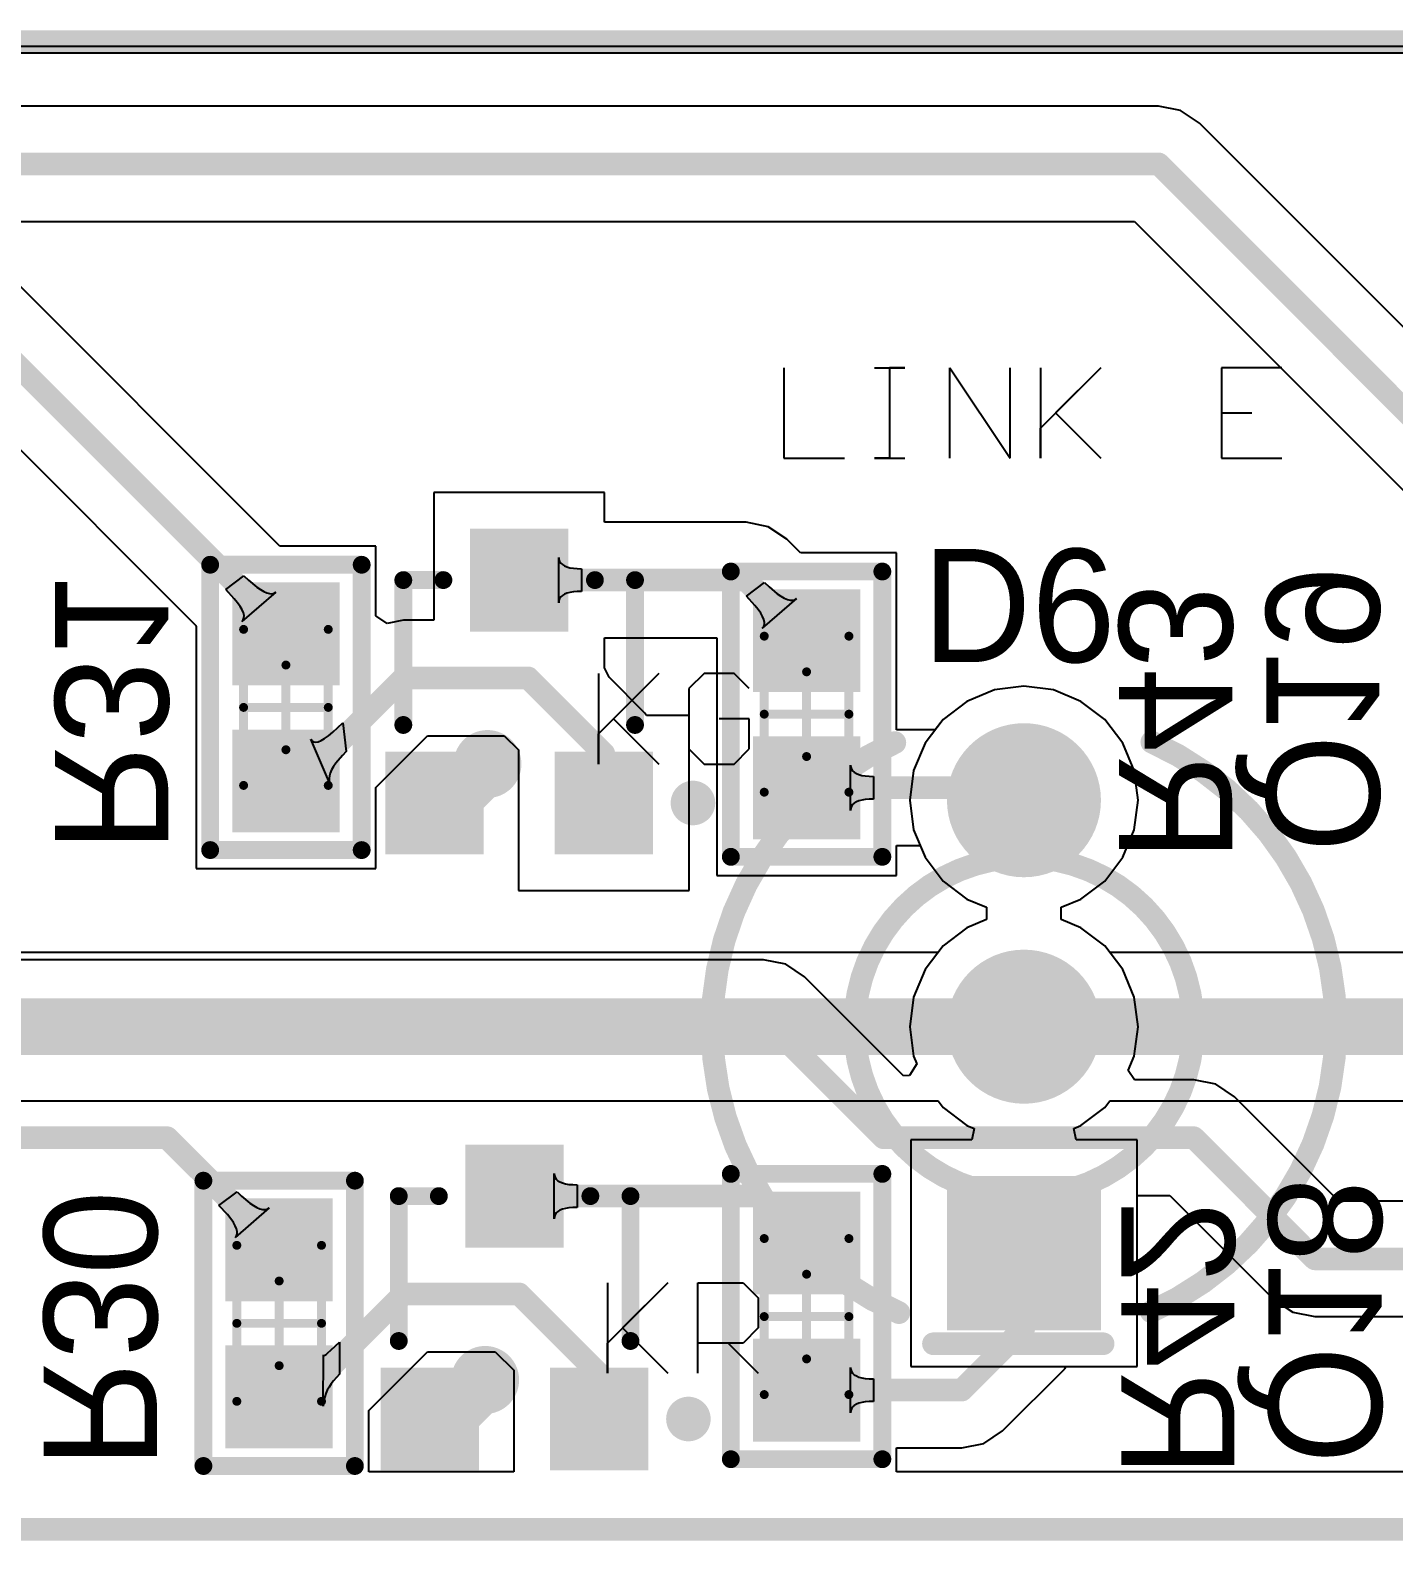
# Model space of a CAD drawing. Extents: x 8 to 204, y 9 to 177.
# Drawn here: x 109.68 to 124.98, y 40.97 to 57.91 of the extents above; entities that cross this region are included whole.
import ezdxf

# ---------------------------------------------------------------- set-up
doc = ezdxf.new("R2010")
doc.units = 0
doc.layers.get('0').update_dxf_attribs({"linetype": 'CONTINUOUS'})
for name, color, linetype in [('BOTTOMLAYER', 5, 'CONTINUOUS'), ('BOTTOMOVERLAY', 54, 'CONTINUOUS'), ('BOTTOMPASTE', 16, 'CONTINUOUS'), ('BOTTOMSOLDER', 6, 'CONTINUOUS'), ('MECHANICAL1', 6, 'CONTINUOUS'), ('MECHANICAL13', 56, 'CONTINUOUS'), ('MECHANICAL15', 56, 'CONTINUOUS'), ('MECHANICAL3', 76, 'CONTINUOUS'), ('MULTILAYER', 9, 'CONTINUOUS'), ('PADHOLELAYER', 156, 'CONTINUOUS'), ('TOPLAYER', 1, 'CONTINUOUS'), ('TOPOVERLAY', 2, 'CONTINUOUS'), ('TOPSOLDER', 216, 'CONTINUOUS'), ('VIAHOLELAYER', 16, 'CONTINUOUS')]:
    doc.layers.add(name, color=color, linetype=linetype)

# ---------------------------------------------------------------- blocks, each defined once
blk = doc.blocks.new('0603___MONTAGEM_M_QUINA_BA')
at = {"layer": 'BOTTOMLAYER'}
for points in [[(-1.3, 0.5), (-1.3, -0.5), (-0.35, 0.5), (-0.35, -0.5)], [(0.35, 0.5), (0.35, -0.5), (1.3, 0.5), (1.3, -0.5)]]:
    blk.add_solid(points, dxfattribs=at)
at = {"layer": 'BOTTOMOVERLAY', "const_width": 0.2}
for points in [[(-1.6, 0.85), (-1.6, -0.85)], [(-1.6, 0.85), (1.6, 0.85)], [(1.6, 0.85), (1.6, -0.85)], [(-1.6, -0.85), (1.6, -0.85)]]:
    blk.add_lwpolyline(points, dxfattribs=at)
at = {"layer": 'BOTTOMOVERLAY', "const_width": 0.1}
for points in [[(-1.65, 0.85, 1), (-1.55, 0.85, 1)], [(-1.65, 0.85, 1), (-1.55, 0.85, 1)], [(1.55, 0.85, 1), (1.65, 0.85, 1)], [(1.55, 0.85, 1), (1.65, 0.85, 1)], [(-1.65, -0.85, 1), (-1.55, -0.85, 1)], [(-1.65, -0.85, 1), (-1.55, -0.85, 1)], [(1.55, -0.85, 1), (1.65, -0.85, 1)], [(1.55, -0.85, 1), (1.65, -0.85, 1)]]:
    blk.add_lwpolyline(points, format="xyb", close=True, dxfattribs=at)
at = {"layer": 'BOTTOMPASTE'}
for points in [[(-1.3, 0.5), (-1.3, -0.5), (-0.35, 0.5), (-0.35, -0.5)], [(0.35, 0.5), (0.35, -0.5), (1.3, 0.5), (1.3, -0.5)]]:
    blk.add_solid(points, dxfattribs=at)
at = {"layer": 'BOTTOMSOLDER'}
for points in [[(-1.402, 0.602), (-1.402, -0.602), (-0.248, 0.602), (-0.248, -0.602)], [(0.248, 0.602), (0.248, -0.602), (1.402, 0.602), (1.402, -0.602)]]:
    blk.add_solid(points, dxfattribs=at)
at = {"layer": 'MECHANICAL13', "const_width": 0.1}
for points in [[(-0.875, 0.475), (-0.875, -0.475)], [(-0.875, 0.475), (0.875, 0.475)], [(0.875, 0.475), (0.875, -0.475)], [(-0.875, -0.475), (0.875, -0.475)]]:
    blk.add_lwpolyline(points, dxfattribs=at)
at = {"layer": 'MECHANICAL13', "const_width": 0.05}
for points in [[(-0.9, 0.475, 1), (-0.85, 0.475, 1)], [(-0.9, 0.475, 1), (-0.85, 0.475, 1)], [(0.85, 0.475, 1), (0.9, 0.475, 1)], [(0.85, 0.475, 1), (0.9, 0.475, 1)], [(-0.9, -0.475, 1), (-0.85, -0.475, 1)], [(-0.9, -0.475, 1), (-0.85, -0.475, 1)], [(0.85, -0.475, 1), (0.9, -0.475, 1)], [(0.85, -0.475, 1), (0.9, -0.475, 1)]]:
    blk.add_lwpolyline(points, format="xyb", close=True, dxfattribs=at)
at = {"layer": 'MECHANICAL15', "const_width": 0.1}
for points in [[(-1.575, 0.85), (-1.575, -0.85)], [(-1.575, 0.85), (1.575, 0.85)], [(1.575, 0.85), (1.575, -0.85)], [(0, 0.475), (0, -0.475)], [(-0.475, 0), (0.475, 0)], [(-1.575, -0.85), (1.575, -0.85)]]:
    blk.add_lwpolyline(points, dxfattribs=at)
at = {"layer": 'MECHANICAL15', "const_width": 0.05}
for points in [[(-1.6, 0.85, 1), (-1.55, 0.85, 1)], [(-1.6, 0.85, 1), (-1.55, 0.85, 1)], [(1.55, 0.85, 1), (1.6, 0.85, 1)], [(1.55, 0.85, 1), (1.6, 0.85, 1)], [(-0.025, 0.475, 1), (0.025, 0.475, 1)], [(-0.5, 0, 1), (-0.45, 0, 1)], [(0.45, 0, 1), (0.5, 0, 1)], [(-0.025, -0.475, 1), (0.025, -0.475, 1)], [(-1.6, -0.85, 1), (-1.55, -0.85, 1)], [(-1.6, -0.85, 1), (-1.55, -0.85, 1)], [(1.55, -0.85, 1), (1.6, -0.85, 1)], [(1.55, -0.85, 1), (1.6, -0.85, 1)]]:
    blk.add_lwpolyline(points, format="xyb", close=True, dxfattribs=at)
blk = doc.blocks.new('0603___MONTAGEM_M_QUINA_BB')
at = {"layer": 'BOTTOMLAYER'}
for points in [[(-1.3, 0.5), (-1.3, -0.5), (-0.35, 0.5), (-0.35, -0.5)], [(0.35, 0.5), (0.35, -0.5), (1.3, 0.5), (1.3, -0.5)]]:
    blk.add_solid(points, dxfattribs=at)
at = {"layer": 'BOTTOMOVERLAY', "const_width": 0.2}
for points in [[(-1.6, 0.85), (-1.6, -0.85)], [(-1.6, 0.85), (1.6, 0.85)], [(1.6, 0.85), (1.6, -0.85)], [(-1.6, -0.85), (1.6, -0.85)]]:
    blk.add_lwpolyline(points, dxfattribs=at)
at = {"layer": 'BOTTOMOVERLAY', "const_width": 0.1}
for points in [[(-1.65, 0.85, 1), (-1.55, 0.85, 1)], [(-1.65, 0.85, 1), (-1.55, 0.85, 1)], [(1.55, 0.85, 1), (1.65, 0.85, 1)], [(1.55, 0.85, 1), (1.65, 0.85, 1)], [(-1.65, -0.85, 1), (-1.55, -0.85, 1)], [(-1.65, -0.85, 1), (-1.55, -0.85, 1)], [(1.55, -0.85, 1), (1.65, -0.85, 1)], [(1.55, -0.85, 1), (1.65, -0.85, 1)]]:
    blk.add_lwpolyline(points, format="xyb", close=True, dxfattribs=at)
at = {"layer": 'BOTTOMPASTE'}
for points in [[(-1.3, 0.5), (-1.3, -0.5), (-0.35, 0.5), (-0.35, -0.5)], [(0.35, 0.5), (0.35, -0.5), (1.3, 0.5), (1.3, -0.5)]]:
    blk.add_solid(points, dxfattribs=at)
at = {"layer": 'BOTTOMSOLDER'}
for points in [[(-1.402, 0.602), (-1.402, -0.602), (-0.248, 0.602), (-0.248, -0.602)], [(0.248, 0.602), (0.248, -0.602), (1.402, 0.602), (1.402, -0.602)]]:
    blk.add_solid(points, dxfattribs=at)
at = {"layer": 'MECHANICAL13', "const_width": 0.1}
for points in [[(-0.875, 0.475), (-0.875, -0.475)], [(-0.875, 0.475), (0.875, 0.475)], [(0.875, 0.475), (0.875, -0.475)], [(-0.875, -0.475), (0.875, -0.475)]]:
    blk.add_lwpolyline(points, dxfattribs=at)
at = {"layer": 'MECHANICAL13', "const_width": 0.05}
for points in [[(-0.9, 0.475, 1), (-0.85, 0.475, 1)], [(-0.9, 0.475, 1), (-0.85, 0.475, 1)], [(0.85, 0.475, 1), (0.9, 0.475, 1)], [(0.85, 0.475, 1), (0.9, 0.475, 1)], [(-0.9, -0.475, 1), (-0.85, -0.475, 1)], [(-0.9, -0.475, 1), (-0.85, -0.475, 1)], [(0.85, -0.475, 1), (0.9, -0.475, 1)], [(0.85, -0.475, 1), (0.9, -0.475, 1)]]:
    blk.add_lwpolyline(points, format="xyb", close=True, dxfattribs=at)
at = {"layer": 'MECHANICAL15', "const_width": 0.1}
for points in [[(-1.575, 0.85), (-1.575, -0.85)], [(-1.575, 0.85), (1.575, 0.85)], [(1.575, 0.85), (1.575, -0.85)], [(0, 0.475), (0, -0.475)], [(-0.475, 0), (0.475, 0)], [(-1.575, -0.85), (1.575, -0.85)]]:
    blk.add_lwpolyline(points, dxfattribs=at)
at = {"layer": 'MECHANICAL15', "const_width": 0.05}
for points in [[(-1.6, 0.85, 1), (-1.55, 0.85, 1)], [(-1.6, 0.85, 1), (-1.55, 0.85, 1)], [(1.55, 0.85, 1), (1.6, 0.85, 1)], [(1.55, 0.85, 1), (1.6, 0.85, 1)], [(-0.025, 0.475, 1), (0.025, 0.475, 1)], [(-0.5, 0, 1), (-0.45, 0, 1)], [(0.45, 0, 1), (0.5, 0, 1)], [(-0.025, -0.475, 1), (0.025, -0.475, 1)], [(-1.6, -0.85, 1), (-1.55, -0.85, 1)], [(-1.6, -0.85, 1), (-1.55, -0.85, 1)], [(1.55, -0.85, 1), (1.6, -0.85, 1)], [(1.55, -0.85, 1), (1.6, -0.85, 1)]]:
    blk.add_lwpolyline(points, format="xyb", close=True, dxfattribs=at)
blk = doc.blocks.new('0603___MONTAGEM_M_QUINA_BI')
at = {"layer": 'BOTTOMLAYER'}
for points in [[(-1.3, 0.5), (-1.3, -0.5), (-0.35, 0.5), (-0.35, -0.5)], [(0.35, 0.5), (0.35, -0.5), (1.3, 0.5), (1.3, -0.5)]]:
    blk.add_solid(points, dxfattribs=at)
at = {"layer": 'BOTTOMOVERLAY', "const_width": 0.2}
for points in [[(-1.6, -0.85), (-1.6, 0.85)], [(1.6, 0.85), (-1.6, 0.85)], [(1.6, -0.85), (1.6, 0.85)], [(1.6, -0.85), (-1.6, -0.85)]]:
    blk.add_lwpolyline(points, dxfattribs=at)
at = {"layer": 'BOTTOMOVERLAY', "const_width": 0.1}
for points in [[(-1.65, 0.85, 1), (-1.55, 0.85, 1)], [(-1.65, 0.85, 1), (-1.55, 0.85, 1)], [(1.55, 0.85, 1), (1.65, 0.85, 1)], [(1.55, 0.85, 1), (1.65, 0.85, 1)], [(-1.65, -0.85, 1), (-1.55, -0.85, 1)], [(-1.65, -0.85, 1), (-1.55, -0.85, 1)], [(1.55, -0.85, 1), (1.65, -0.85, 1)], [(1.55, -0.85, 1), (1.65, -0.85, 1)]]:
    blk.add_lwpolyline(points, format="xyb", close=True, dxfattribs=at)
at = {"layer": 'BOTTOMPASTE'}
for points in [[(-1.3, 0.5), (-1.3, -0.5), (-0.35, 0.5), (-0.35, -0.5)], [(0.35, 0.5), (0.35, -0.5), (1.3, 0.5), (1.3, -0.5)]]:
    blk.add_solid(points, dxfattribs=at)
at = {"layer": 'BOTTOMSOLDER'}
for points in [[(-1.402, 0.602), (-1.402, -0.602), (-0.248, 0.602), (-0.248, -0.602)], [(0.248, 0.602), (0.248, -0.602), (1.402, 0.602), (1.402, -0.602)]]:
    blk.add_solid(points, dxfattribs=at)
at = {"layer": 'MECHANICAL13', "const_width": 0.1}
for points in [[(-0.875, -0.475), (-0.875, 0.475)], [(0.875, 0.475), (-0.875, 0.475)], [(0.875, -0.475), (0.875, 0.475)], [(0.875, -0.475), (-0.875, -0.475)]]:
    blk.add_lwpolyline(points, dxfattribs=at)
at = {"layer": 'MECHANICAL13', "const_width": 0.05}
for points in [[(-0.9, 0.475, 1), (-0.85, 0.475, 1)], [(-0.9, 0.475, 1), (-0.85, 0.475, 1)], [(0.85, 0.475, 1), (0.9, 0.475, 1)], [(0.85, 0.475, 1), (0.9, 0.475, 1)], [(-0.9, -0.475, 1), (-0.85, -0.475, 1)], [(-0.9, -0.475, 1), (-0.85, -0.475, 1)], [(0.85, -0.475, 1), (0.9, -0.475, 1)], [(0.85, -0.475, 1), (0.9, -0.475, 1)]]:
    blk.add_lwpolyline(points, format="xyb", close=True, dxfattribs=at)
at = {"layer": 'MECHANICAL15', "const_width": 0.1}
for points in [[(-1.575, -0.85), (-1.575, 0.85)], [(1.575, 0.85), (-1.575, 0.85)], [(1.575, -0.85), (1.575, 0.85)], [(0, -0.475), (0, 0.475)], [(0.475, 0), (-0.475, 0)], [(1.575, -0.85), (-1.575, -0.85)]]:
    blk.add_lwpolyline(points, dxfattribs=at)
at = {"layer": 'MECHANICAL15', "const_width": 0.05}
for points in [[(-1.6, 0.85, 1), (-1.55, 0.85, 1)], [(-1.6, 0.85, 1), (-1.55, 0.85, 1)], [(1.55, 0.85, 1), (1.6, 0.85, 1)], [(1.55, 0.85, 1), (1.6, 0.85, 1)], [(-0.025, 0.475, 1), (0.025, 0.475, 1)], [(-0.5, 0, 1), (-0.45, 0, 1)], [(0.45, 0, 1), (0.5, 0, 1)], [(-0.025, -0.475, 1), (0.025, -0.475, 1)], [(-1.6, -0.85, 1), (-1.55, -0.85, 1)], [(-1.6, -0.85, 1), (-1.55, -0.85, 1)], [(1.55, -0.85, 1), (1.6, -0.85, 1)], [(1.55, -0.85, 1), (1.6, -0.85, 1)]]:
    blk.add_lwpolyline(points, format="xyb", close=True, dxfattribs=at)
blk = doc.blocks.new('0603___MONTAGEM_M_QUINA_BJ')
at = {"layer": 'BOTTOMLAYER'}
for points in [[(-1.3, 0.5), (-1.3, -0.5), (-0.35, 0.5), (-0.35, -0.5)], [(0.35, 0.5), (0.35, -0.5), (1.3, 0.5), (1.3, -0.5)]]:
    blk.add_solid(points, dxfattribs=at)
at = {"layer": 'BOTTOMOVERLAY', "const_width": 0.2}
for points in [[(-1.6, -0.85), (-1.6, 0.85)], [(1.6, 0.85), (-1.6, 0.85)], [(1.6, -0.85), (1.6, 0.85)], [(1.6, -0.85), (-1.6, -0.85)]]:
    blk.add_lwpolyline(points, dxfattribs=at)
at = {"layer": 'BOTTOMOVERLAY', "const_width": 0.1}
for points in [[(-1.65, 0.85, 1), (-1.55, 0.85, 1)], [(-1.65, 0.85, 1), (-1.55, 0.85, 1)], [(1.55, 0.85, 1), (1.65, 0.85, 1)], [(1.55, 0.85, 1), (1.65, 0.85, 1)], [(-1.65, -0.85, 1), (-1.55, -0.85, 1)], [(-1.65, -0.85, 1), (-1.55, -0.85, 1)], [(1.55, -0.85, 1), (1.65, -0.85, 1)], [(1.55, -0.85, 1), (1.65, -0.85, 1)]]:
    blk.add_lwpolyline(points, format="xyb", close=True, dxfattribs=at)
at = {"layer": 'BOTTOMPASTE'}
for points in [[(-1.3, 0.5), (-1.3, -0.5), (-0.35, 0.5), (-0.35, -0.5)], [(0.35, 0.5), (0.35, -0.5), (1.3, 0.5), (1.3, -0.5)]]:
    blk.add_solid(points, dxfattribs=at)
at = {"layer": 'BOTTOMSOLDER'}
for points in [[(-1.402, 0.602), (-1.402, -0.602), (-0.248, 0.602), (-0.248, -0.602)], [(0.248, 0.602), (0.248, -0.602), (1.402, 0.602), (1.402, -0.602)]]:
    blk.add_solid(points, dxfattribs=at)
at = {"layer": 'MECHANICAL13', "const_width": 0.1}
for points in [[(-0.875, -0.475), (-0.875, 0.475)], [(0.875, 0.475), (-0.875, 0.475)], [(0.875, -0.475), (0.875, 0.475)], [(0.875, -0.475), (-0.875, -0.475)]]:
    blk.add_lwpolyline(points, dxfattribs=at)
at = {"layer": 'MECHANICAL13', "const_width": 0.05}
for points in [[(-0.9, 0.475, 1), (-0.85, 0.475, 1)], [(-0.9, 0.475, 1), (-0.85, 0.475, 1)], [(0.85, 0.475, 1), (0.9, 0.475, 1)], [(0.85, 0.475, 1), (0.9, 0.475, 1)], [(-0.9, -0.475, 1), (-0.85, -0.475, 1)], [(-0.9, -0.475, 1), (-0.85, -0.475, 1)], [(0.85, -0.475, 1), (0.9, -0.475, 1)], [(0.85, -0.475, 1), (0.9, -0.475, 1)]]:
    blk.add_lwpolyline(points, format="xyb", close=True, dxfattribs=at)
at = {"layer": 'MECHANICAL15', "const_width": 0.1}
for points in [[(-1.575, -0.85), (-1.575, 0.85)], [(1.575, 0.85), (-1.575, 0.85)], [(1.575, -0.85), (1.575, 0.85)], [(0, -0.475), (0, 0.475)], [(0.475, 0), (-0.475, 0)], [(1.575, -0.85), (-1.575, -0.85)]]:
    blk.add_lwpolyline(points, dxfattribs=at)
at = {"layer": 'MECHANICAL15', "const_width": 0.05}
for points in [[(-1.6, 0.85, 1), (-1.55, 0.85, 1)], [(-1.6, 0.85, 1), (-1.55, 0.85, 1)], [(1.55, 0.85, 1), (1.6, 0.85, 1)], [(1.55, 0.85, 1), (1.6, 0.85, 1)], [(-0.025, 0.475, 1), (0.025, 0.475, 1)], [(-0.5, 0, 1), (-0.45, 0, 1)], [(0.45, 0, 1), (0.5, 0, 1)], [(-0.025, -0.475, 1), (0.025, -0.475, 1)], [(-1.6, -0.85, 1), (-1.55, -0.85, 1)], [(-1.6, -0.85, 1), (-1.55, -0.85, 1)], [(1.55, -0.85, 1), (1.6, -0.85, 1)], [(1.55, -0.85, 1), (1.6, -0.85, 1)]]:
    blk.add_lwpolyline(points, format="xyb", close=True, dxfattribs=at)
blk = doc.blocks.new('SOT_23B_B_180')
at = {"layer": 'BOTTOMLAYER'}
for points in [[(-1.4, 0.775), (-0.5, 0.775), (-1.4, 1.725), (-0.5, 1.725)], [(0.5, 0.775), (1.4, 0.775), (0.5, 1.725), (1.4, 1.725)], [(-0.45, -1.725), (0.45, -1.725), (-0.45, -0.775), (0.45, -0.775)]]:
    blk.add_solid(points, dxfattribs=at)
at = {"layer": 'BOTTOMOVERLAY'}
for points, const_width in [([(-1.825, 1.25, 1), (-2.075, 1.25, 1)], 0.25), ([(-2.138, 1.25, 1), (-2.013, 1.25, 1)], 0.125), ([(-1.887, 1.25, 1), (-1.763, 1.25, 1)], 0.125), ([(-1.35, 0.375, 1), (-1.25, 0.375, 1)], 0.1), ([(1.25, 0.375, 1), (1.35, 0.375, 1)], 0.1), ([(-1.35, -1.25, 1), (-1.25, -1.25, 1)], 0.1), ([(-1.35, -1.25, 1), (-1.25, -1.25, 1)], 0.1), ([(-0.9, -1.25, 1), (-0.8, -1.25, 1)], 0.1), ([(0.8, -1.25, 1), (0.9, -1.25, 1)], 0.1), ([(1.25, -1.25, 1), (1.35, -1.25, 1)], 0.1), ([(1.25, -1.25, 1), (1.35, -1.25, 1)], 0.1)]:
    blk.add_lwpolyline(points, format="xyb", close=True, dxfattribs=dict(at, const_width=const_width))
at = {"layer": 'BOTTOMOVERLAY', "const_width": 0.2}
for points in [[(-1.3, 0.375), (-1.3, -1.25)], [(1.3, 0.375), (1.3, -1.25)], [(-0.85, -1.25), (-1.3, -1.25)], [(1.3, -1.25), (0.85, -1.25)]]:
    blk.add_lwpolyline(points, dxfattribs=at)
at = {"layer": 'BOTTOMPASTE'}
for points in [[(-1.4, 0.775), (-0.5, 0.775), (-1.4, 1.725), (-0.5, 1.725)], [(0.5, 0.775), (1.4, 0.775), (0.5, 1.725), (1.4, 1.725)], [(-0.45, -1.725), (0.45, -1.725), (-0.45, -0.775), (0.45, -0.775)]]:
    blk.add_solid(points, dxfattribs=at)
at = {"layer": 'BOTTOMSOLDER'}
for points in [[(-1.502, 0.673), (-0.398, 0.673), (-1.502, 1.827), (-0.398, 1.827)], [(0.398, 0.673), (1.502, 0.673), (0.398, 1.827), (1.502, 1.827)], [(-0.552, -1.827), (0.552, -1.827), (-0.552, -0.673), (0.552, -0.673)]]:
    blk.add_solid(points, dxfattribs=at)
blk = doc.blocks.new('SOT_23B_B_181')
at = {"layer": 'BOTTOMLAYER'}
for points in [[(-1.4, 0.775), (-0.5, 0.775), (-1.4, 1.725), (-0.5, 1.725)], [(0.5, 0.775), (1.4, 0.775), (0.5, 1.725), (1.4, 1.725)], [(-0.45, -1.725), (0.45, -1.725), (-0.45, -0.775), (0.45, -0.775)]]:
    blk.add_solid(points, dxfattribs=at)
at = {"layer": 'BOTTOMOVERLAY'}
for points, const_width in [([(-1.825, 1.25, 1), (-2.075, 1.25, 1)], 0.25), ([(-2.138, 1.25, 1), (-2.013, 1.25, 1)], 0.125), ([(-1.887, 1.25, 1), (-1.763, 1.25, 1)], 0.125), ([(-1.35, 0.375, 1), (-1.25, 0.375, 1)], 0.1), ([(1.25, 0.375, 1), (1.35, 0.375, 1)], 0.1), ([(-1.35, -1.25, 1), (-1.25, -1.25, 1)], 0.1), ([(-1.35, -1.25, 1), (-1.25, -1.25, 1)], 0.1), ([(-0.9, -1.25, 1), (-0.8, -1.25, 1)], 0.1), ([(0.8, -1.25, 1), (0.9, -1.25, 1)], 0.1), ([(1.25, -1.25, 1), (1.35, -1.25, 1)], 0.1), ([(1.25, -1.25, 1), (1.35, -1.25, 1)], 0.1)]:
    blk.add_lwpolyline(points, format="xyb", close=True, dxfattribs=dict(at, const_width=const_width))
at = {"layer": 'BOTTOMOVERLAY', "const_width": 0.2}
for points in [[(-1.3, 0.375), (-1.3, -1.25)], [(1.3, 0.375), (1.3, -1.25)], [(-0.85, -1.25), (-1.3, -1.25)], [(1.3, -1.25), (0.85, -1.25)]]:
    blk.add_lwpolyline(points, dxfattribs=at)
at = {"layer": 'BOTTOMPASTE'}
for points in [[(-1.4, 0.775), (-0.5, 0.775), (-1.4, 1.725), (-0.5, 1.725)], [(0.5, 0.775), (1.4, 0.775), (0.5, 1.725), (1.4, 1.725)], [(-0.45, -1.725), (0.45, -1.725), (-0.45, -0.775), (0.45, -0.775)]]:
    blk.add_solid(points, dxfattribs=at)
at = {"layer": 'BOTTOMSOLDER'}
for points in [[(-1.502, 0.673), (-0.398, 0.673), (-1.502, 1.827), (-0.398, 1.827)], [(0.398, 0.673), (1.502, 0.673), (0.398, 1.827), (1.502, 1.827)], [(-0.552, -1.827), (0.552, -1.827), (-0.552, -0.673), (0.552, -0.673)]]:
    blk.add_solid(points, dxfattribs=at)
blk = doc.blocks.new('L___3___________198')
at = {"layer": 'BOTTOMLAYER', "const_width": 0.762}
for points in [[(-0.381, 2.54, 1), (0.381, 2.54, 1)], [(-0.381, 0, 1), (0.381, 0, 1)]]:
    blk.add_lwpolyline(points, format="xyb", close=True, dxfattribs=at)
at = {"layer": 'BOTTOMLAYER'}
blk.add_solid([(0.762, -1.778), (-0.762, -1.778), (0.762, -3.302), (-0.762, -3.302)], dxfattribs=at)
at = {"layer": 'BOTTOMSOLDER', "const_width": 0.864}
for points in [[(-0.432, 2.54, 1), (0.432, 2.54, 1)], [(-0.432, 0, 1), (0.432, 0, 1)]]:
    blk.add_lwpolyline(points, format="xyb", close=True, dxfattribs=at)
at = {"layer": 'BOTTOMSOLDER'}
blk.add_solid([(0.864, -1.676), (-0.864, -1.676), (0.864, -3.404), (-0.864, -3.404)], dxfattribs=at)
at = {"layer": 'MECHANICAL1'}
for points, const_width in [([(1.9, 0, 1), (-1.9, 0, 1)], 0.254), ([(-1.963, 0, 1), (-1.836, 0, 1)], 0.127), ([(1.836, 0, 1), (1.963, 0, 1)], 0.127)]:
    blk.add_lwpolyline(points, format="xyb", close=True, dxfattribs=dict(at, const_width=const_width))
at = {"layer": 'MULTILAYER', "const_width": 0.762}
for points in [[(-0.381, 2.54, 1), (0.381, 2.54, 1)], [(-0.381, 0, 1), (0.381, 0, 1)]]:
    blk.add_lwpolyline(points, format="xyb", close=True, dxfattribs=at)
at = {"layer": 'MULTILAYER'}
blk.add_solid([(0.762, -1.778), (-0.762, -1.778), (0.762, -3.302), (-0.762, -3.302)], dxfattribs=at)
at = {"layer": 'PADHOLELAYER', "const_width": 0.394}
for points in [[(-0.197, 2.54, 1), (0.197, 2.54, 1)], [(-0.197, 0, 1), (0.197, 0, 1)], [(-0.197, -2.54, 1), (0.197, -2.54, 1)]]:
    blk.add_lwpolyline(points, format="xyb", close=True, dxfattribs=at)
at = {"layer": 'TOPLAYER', "const_width": 0.762}
for points in [[(-0.381, 2.54, 1), (0.381, 2.54, 1)], [(-0.381, 0, 1), (0.381, 0, 1)]]:
    blk.add_lwpolyline(points, format="xyb", close=True, dxfattribs=at)
at = {"layer": 'TOPLAYER'}
blk.add_solid([(0.762, -1.778), (-0.762, -1.778), (0.762, -3.302), (-0.762, -3.302)], dxfattribs=at)
at = {"layer": 'TOPOVERLAY', "const_width": 0.254}
for points in [[(-1.403, -3.207, -0.648955), (-1.448, 3.186)], [(1.435, 3.192, -0.647722), (1.427, -3.196)]]:
    blk.add_lwpolyline(points, format="xyb", dxfattribs=at)
at = {"layer": 'TOPOVERLAY', "const_width": 0.127}
for points in [[(-1.512, 3.186, 1), (-1.385, 3.186, 1)], [(1.371, 3.192, 1), (1.498, 3.192, 1)], [(-1.466, -3.207, 1), (-1.339, -3.207, 1)], [(1.364, -3.196, 1), (1.491, -3.196, 1)], [(-1.079, -3.556, 1), (-0.952, -3.556, 1)], [(0.825, -3.556, 1), (0.952, -3.556, 1)]]:
    blk.add_lwpolyline(points, format="xyb", close=True, dxfattribs=at)
at = {"layer": 'TOPOVERLAY', "const_width": 0.254}
blk.add_lwpolyline([(-1.016, -3.556), (0.889, -3.556)], dxfattribs=at)
at = {"layer": 'TOPSOLDER', "const_width": 0.864}
for points in [[(-0.432, 2.54, 1), (0.432, 2.54, 1)], [(-0.432, 0, 1), (0.432, 0, 1)]]:
    blk.add_lwpolyline(points, format="xyb", close=True, dxfattribs=at)
at = {"layer": 'TOPSOLDER'}
blk.add_solid([(0.864, -1.676), (-0.864, -1.676), (0.864, -3.404), (-0.864, -3.404)], dxfattribs=at)

msp = doc.modelspace()

# ---------------------------------------------------------------- linework, layer by layer
at = {"layer": 'BOTTOMLAYER'}
for p, q in [((14.605, 57.658), (190.373, 57.658)), ((122.339, 57.061), (61.275, 57.061)), ((122.586, 57.012), (122.339, 57.061)), ((122.796, 56.871), (122.586, 57.012)), ((127.771, 51.897), (122.796, 56.871)), ((109.005, 55.766), (122.07, 55.766)), ((122.07, 55.766), (126.829, 51.007)), ((112.48, 52.126), (108.957, 55.649)), ((107.846, 54.928), (111.538, 51.236)), ((116.122, 52.728), (114.206, 52.728)), ((114.206, 52.728), (114.206, 51.295)), ((116.122, 52.393), (116.122, 52.728)), ((117.71, 52.393), (116.122, 52.393)), ((117.958, 52.343), (117.71, 52.393)), ((118.168, 52.203), (117.958, 52.343)), ((118.318, 52.053), (118.168, 52.203)), ((112.48, 52.125), (112.48, 52.126)), ((113.555, 52.125), (112.48, 52.125)), ((113.555, 51.343), (113.555, 52.125)), ((118.333, 52.049), (118.318, 52.053)), ((119.397, 52.049), (118.333, 52.049)), ((119.397, 50.064), (119.397, 52.049)), ((115.608, 51.491), (115.608, 51.999)), ((115.608, 51.999), (115.61, 51.975)), ((115.61, 51.975), (115.618, 51.953)), ((115.618, 51.953), (115.631, 51.934)), ((115.631, 51.934), (115.649, 51.918)), ((115.649, 51.918), (115.672, 51.904)), ((115.672, 51.904), (115.7, 51.893)), ((115.7, 51.893), (115.733, 51.884)), ((115.733, 51.884), (115.772, 51.877)), ((115.772, 51.877), (115.816, 51.873)), ((115.816, 51.873), (115.865, 51.872)), ((115.865, 51.872), (115.865, 51.618)), ((111.871, 51.639), (112.075, 51.794)), ((112.075, 51.794), (112.127, 51.744)), ((112.127, 51.744), (112.219, 51.666)), ((117.713, 51.563), (117.917, 51.718)), ((117.917, 51.718), (117.968, 51.669)), ((111.967, 51.536), (111.871, 51.639)), ((112.004, 51.491), (111.967, 51.536)), ((112.435, 51.611), (112.053, 51.28)), ((112.219, 51.666), (112.26, 51.638)), ((112.26, 51.638), (112.298, 51.616)), ((112.298, 51.616), (112.332, 51.601)), ((112.332, 51.601), (112.363, 51.593)), ((112.363, 51.593), (112.39, 51.592)), ((112.39, 51.592), (112.414, 51.598)), ((112.414, 51.598), (112.435, 51.611)), ((115.61, 51.515), (115.608, 51.491)), ((115.618, 51.537), (115.61, 51.515)), ((115.631, 51.556), (115.618, 51.537)), ((115.649, 51.572), (115.631, 51.556)), ((115.672, 51.586), (115.649, 51.572)), ((115.7, 51.598), (115.672, 51.586)), ((115.733, 51.607), (115.7, 51.598)), ((115.772, 51.613), (115.733, 51.607)), ((115.816, 51.617), (115.772, 51.613)), ((115.865, 51.618), (115.816, 51.617)), ((117.808, 51.461), (117.713, 51.563)), ((118.277, 51.538), (117.892, 51.204)), ((117.968, 51.669), (118.06, 51.591)), ((118.06, 51.591), (118.101, 51.563)), ((118.101, 51.563), (118.139, 51.541)), ((118.139, 51.541), (118.173, 51.527)), ((118.173, 51.527), (118.204, 51.519)), ((118.204, 51.519), (118.232, 51.519)), ((118.232, 51.519), (118.256, 51.525)), ((118.256, 51.525), (118.277, 51.538)), ((112.033, 51.449), (112.004, 51.491)), ((112.055, 51.411), (112.033, 51.449)), ((112.07, 51.377), (112.055, 51.411)), ((112.077, 51.347), (112.07, 51.377)), ((112.076, 51.321), (112.077, 51.347)), ((113.682, 51.258), (113.555, 51.343)), ((117.845, 51.415), (117.808, 51.461)), ((117.874, 51.373), (117.845, 51.415)), ((117.896, 51.336), (117.874, 51.373)), ((117.91, 51.302), (117.896, 51.336)), ((111.538, 51.236), (111.538, 51.231)), ((111.538, 51.231), (111.539, 51.226)), ((111.539, 51.226), (111.539, 50.159)), ((112.053, 51.28), (112.069, 51.299)), ((112.069, 51.299), (112.076, 51.321)), ((113.868, 51.295), (113.682, 51.258)), ((114.206, 51.295), (113.868, 51.295)), ((117.892, 51.204), (117.908, 51.223)), ((117.908, 51.223), (117.916, 51.245)), ((117.917, 51.271), (117.91, 51.302)), ((117.916, 51.245), (117.917, 51.271)), ((116.122, 50.762), (116.122, 51.098)), ((116.122, 51.098), (117.381, 51.098)), ((117.381, 51.098), (117.381, 50.083)), ((116.173, 50.655), (116.122, 50.762)), ((116.122, 50.762), (116.122, 50.762)), ((116.122, 50.762), (116.122, 50.762)), ((116.571, 50.257), (116.173, 50.655)), ((120.496, 50.513), (120.187, 50.385)), ((120.828, 50.557), (120.496, 50.513)), ((121.159, 50.513), (120.828, 50.557)), ((121.468, 50.385), (121.159, 50.513)), ((120.187, 50.385), (119.922, 50.182)), ((121.734, 50.182), (121.468, 50.385)), ((111.539, 50.159), (111.539, 48.509)), ((116.591, 50.228), (116.571, 50.257)), ((117.072, 50.228), (116.591, 50.228)), ((117.072, 48.262), (117.072, 50.228)), ((119.922, 50.182), (119.831, 50.064)), ((121.937, 49.916), (121.734, 50.182)), ((112.981, 49.968), (113.024, 49.999)), ((113.024, 49.999), (113.073, 50.039)), ((113.073, 50.039), (113.185, 50.144)), ((113.185, 50.144), (113.224, 49.824)), ((113.556, 49.42), (114.136, 50)), ((114.136, 50), (114.997, 50)), ((114.997, 50), (115.156, 49.842)), ((117.381, 50.083), (117.381, 48.433)), ((119.831, 50.064), (119.397, 50.064)), ((113.041, 49.465), (112.826, 49.961)), ((112.826, 49.961), (112.839, 49.941)), ((112.839, 49.941), (112.857, 49.929)), ((112.857, 49.929), (112.881, 49.926)), ((112.881, 49.926), (112.909, 49.931)), ((112.909, 49.931), (112.942, 49.945)), ((112.942, 49.945), (112.981, 49.968)), ((113.224, 49.824), (113.18, 49.778)), ((115.156, 49.842), (115.156, 48.262)), ((122.065, 49.608), (121.937, 49.916)), ((113.081, 49.653), (113.06, 49.616)), ((113.108, 49.692), (113.081, 49.653)), ((113.18, 49.778), (113.108, 49.692)), ((118.883, 49.162), (118.883, 49.67)), ((118.883, 49.67), (118.886, 49.646)), ((118.886, 49.646), (118.894, 49.624)), ((113.035, 49.549), (113.032, 49.518)), ((113.032, 49.518), (113.034, 49.49)), ((113.034, 49.49), (113.041, 49.465)), ((113.045, 49.581), (113.035, 49.549)), ((113.06, 49.616), (113.045, 49.581)), ((118.894, 49.624), (118.906, 49.605)), ((118.906, 49.605), (118.924, 49.589)), ((118.924, 49.589), (118.948, 49.575)), ((118.948, 49.575), (118.976, 49.564)), ((118.976, 49.564), (119.009, 49.555)), ((119.009, 49.555), (119.048, 49.548)), ((119.048, 49.548), (119.092, 49.544)), ((119.092, 49.544), (119.14, 49.543)), ((119.14, 49.543), (119.14, 49.289)), ((122.109, 49.276), (122.065, 49.608)), ((113.555, 49.409), (113.557, 49.413)), ((113.555, 48.509), (113.555, 49.409)), ((113.557, 49.413), (113.556, 49.42)), ((118.886, 49.186), (118.883, 49.162)), ((118.894, 49.208), (118.886, 49.186)), ((118.906, 49.227), (118.894, 49.208)), ((118.924, 49.243), (118.906, 49.227)), ((118.948, 49.257), (118.924, 49.243)), ((118.976, 49.269), (118.948, 49.257)), ((119.009, 49.278), (118.976, 49.269)), ((119.048, 49.284), (119.009, 49.278)), ((119.092, 49.288), (119.048, 49.284)), ((119.14, 49.289), (119.092, 49.288)), ((122.065, 48.944), (122.109, 49.276)), ((121.937, 48.636), (122.065, 48.944)), ((119.397, 48.433), (119.397, 48.769)), ((119.397, 48.769), (119.663, 48.769)), ((119.663, 48.769), (119.718, 48.636)), ((119.718, 48.636), (119.922, 48.37)), ((121.734, 48.37), (121.937, 48.636)), ((111.539, 48.509), (113.555, 48.509)), ((117.381, 48.433), (119.397, 48.433)), ((119.922, 48.37), (120.187, 48.167)), ((121.468, 48.167), (121.734, 48.37)), ((115.156, 48.262), (117.072, 48.262)), ((120.187, 48.167), (120.409, 48.075)), ((121.246, 48.075), (121.468, 48.167)), ((120.409, 48.075), (120.409, 47.937)), ((121.246, 47.937), (121.246, 48.075)), ((120.187, 47.845), (119.922, 47.642)), ((120.409, 47.937), (120.187, 47.845)), ((121.468, 47.845), (121.246, 47.937)), ((121.734, 47.642), (121.468, 47.845)), ((119.922, 47.642), (119.718, 47.376)), ((121.937, 47.376), (121.734, 47.642)), ((117.907, 47.485), (108.523, 47.485)), ((118.155, 47.436), (117.907, 47.485)), ((118.365, 47.295), (118.155, 47.436)), ((119.476, 46.184), (118.365, 47.295)), ((119.718, 47.376), (119.59, 47.068)), ((122.065, 47.068), (121.937, 47.376)), ((119.59, 47.068), (119.547, 46.736)), ((122.109, 46.736), (122.065, 47.068)), ((119.547, 46.736), (119.59, 46.404)), ((122.065, 46.404), (122.109, 46.736)), ((119.626, 46.319), (119.545, 46.19)), ((119.59, 46.404), (119.626, 46.319)), ((121.999, 46.244), (122.065, 46.404)), ((119.545, 46.19), (119.476, 46.184)), ((122.069, 46.139), (121.999, 46.244)), ((122.733, 46.139), (122.069, 46.139)), ((122.981, 46.09), (122.733, 46.139)), ((123.191, 45.949), (122.981, 46.09)), ((124.36, 44.779), (123.191, 45.949)), ((115.557, 44.582), (115.557, 45.09)), ((115.557, 45.09), (115.559, 45.066)), ((115.559, 45.066), (115.567, 45.045)), ((115.567, 45.045), (115.58, 45.026)), ((115.58, 45.026), (115.598, 45.009)), ((115.598, 45.009), (115.621, 44.995)), ((115.621, 44.995), (115.649, 44.984)), ((115.649, 44.984), (115.683, 44.975)), ((115.683, 44.975), (115.721, 44.968)), ((115.721, 44.968), (115.765, 44.965)), ((115.765, 44.965), (115.814, 44.963)), ((115.814, 44.963), (115.814, 44.709)), ((111.795, 44.731), (111.999, 44.885)), ((111.891, 44.628), (111.795, 44.731)), ((111.999, 44.885), (112.05, 44.836)), ((112.05, 44.836), (112.143, 44.758)), ((112.143, 44.758), (112.184, 44.729)), ((112.184, 44.729), (112.221, 44.707)), ((122.098, 42.926), (122.098, 44.844)), ((122.098, 44.844), (122.465, 44.844)), ((122.465, 44.844), (123.634, 43.674)), ((126.729, 44.779), (124.36, 44.779)), ((111.927, 44.582), (111.891, 44.628)), ((111.957, 44.54), (111.927, 44.582)), ((112.358, 44.703), (111.977, 44.371)), ((112.221, 44.707), (112.256, 44.692)), ((112.256, 44.692), (112.286, 44.684)), ((112.286, 44.684), (112.314, 44.684)), ((112.314, 44.684), (112.338, 44.69)), ((112.338, 44.69), (112.358, 44.703)), ((115.559, 44.607), (115.557, 44.582)), ((115.567, 44.628), (115.559, 44.607)), ((115.58, 44.647), (115.567, 44.628)), ((115.598, 44.664), (115.58, 44.647)), ((115.621, 44.678), (115.598, 44.664)), ((115.649, 44.689), (115.621, 44.678)), ((115.683, 44.698), (115.649, 44.689)), ((115.721, 44.704), (115.683, 44.698)), ((115.765, 44.708), (115.721, 44.704)), ((115.814, 44.709), (115.765, 44.708)), ((111.979, 44.502), (111.957, 44.54)), ((111.977, 44.371), (111.992, 44.39)), ((111.993, 44.468), (111.979, 44.502)), ((111.992, 44.39), (112, 44.412)), ((112.001, 44.438), (111.993, 44.468)), ((112, 44.412), (112.001, 44.438)), ((123.634, 43.674), (123.844, 43.534)), ((123.844, 43.534), (124.092, 43.485)), ((124.092, 43.485), (126.729, 43.485)), ((112.965, 42.48), (112.968, 43.056)), ((112.968, 43.056), (112.97, 43.05)), ((112.97, 43.05), (112.975, 43.049)), ((112.975, 43.049), (112.984, 43.053)), ((112.984, 43.053), (112.997, 43.06)), ((112.997, 43.06), (113.013, 43.073)), ((113.013, 43.073), (113.056, 43.11)), ((113.056, 43.11), (113.148, 43.198)), ((113.148, 43.198), (113.148, 42.839)), ((113.485, 42.44), (114.136, 43.091)), ((114.136, 43.091), (114.895, 43.091)), ((114.895, 43.091), (115.105, 42.882)), ((115.105, 42.882), (115.105, 41.745)), ((118.883, 42.406), (118.883, 42.914)), ((118.883, 42.914), (118.886, 42.89)), ((118.886, 42.89), (118.894, 42.868)), ((118.894, 42.868), (118.906, 42.849)), ((120.588, 42.202), (121.286, 42.9)), ((121.286, 42.9), (121.303, 42.926)), ((121.303, 42.926), (122.098, 42.926)), ((113.031, 42.694), (113.011, 42.658)), ((113.055, 42.73), (113.031, 42.694)), ((113.082, 42.766), (113.055, 42.73)), ((113.113, 42.802), (113.082, 42.766)), ((113.148, 42.839), (113.113, 42.802)), ((118.906, 42.849), (118.924, 42.833)), ((118.924, 42.833), (118.948, 42.819)), ((118.948, 42.819), (118.976, 42.807)), ((118.976, 42.807), (119.009, 42.798)), ((119.009, 42.798), (119.048, 42.792)), ((119.048, 42.792), (119.092, 42.788)), ((119.092, 42.788), (119.14, 42.787)), ((119.14, 42.787), (119.14, 42.533)), ((112.973, 42.551), (112.967, 42.515)), ((112.982, 42.586), (112.973, 42.551)), ((112.995, 42.622), (112.982, 42.586)), ((113.011, 42.658), (112.995, 42.622)), ((119.048, 42.528), (119.009, 42.521)), ((119.092, 42.532), (119.048, 42.528)), ((119.14, 42.533), (119.092, 42.532)), ((112.967, 42.515), (112.965, 42.48)), ((113.479, 42.432), (113.485, 42.44)), ((113.479, 41.745), (113.479, 42.432)), ((118.886, 42.43), (118.883, 42.406)), ((118.894, 42.452), (118.886, 42.43)), ((118.906, 42.471), (118.894, 42.452)), ((118.924, 42.487), (118.906, 42.471)), ((118.948, 42.501), (118.924, 42.487)), ((118.976, 42.512), (118.948, 42.501)), ((119.009, 42.521), (118.976, 42.512)), ((120.378, 42.062), (120.588, 42.202)), ((120.13, 42.012), (120.378, 42.062)), ((119.397, 41.745), (119.397, 42.012)), ((119.397, 42.012), (120.13, 42.012)), ((115.105, 41.745), (113.479, 41.745)), ((125.641, 41.745), (119.397, 41.745))]:
    msp.add_line(p, q, dxfattribs=at)
for points, const_width in [([(60.655, 56.413), (122.339, 56.413)], 0.254), ([(122.339, 56.413), (127.838, 50.914)], 0.254), ([(108.115, 55.575), (112.547, 51.142)], 0.254), ([(115.164, 51.745), (117.71, 51.745)], 0.254), ([(117.71, 51.745), (118.389, 51.066)], 0.254), ([(112.713, 49.492), (113.868, 50.648)], 0.254), ([(113.868, 50.648), (115.265, 50.648)], 0.254), ([(115.265, 50.648), (116.114, 49.799)], 0.254), ([(114.371, 49.245), (114.808, 49.682)], 0.635), ([(112.547, 49.492), (112.713, 49.492)], 0.254), ([(114.214, 49.245), (114.371, 49.245)], 0.635), ([(118.389, 49.416), (120.688, 49.416)], 0.254), ([(120.688, 49.416), (120.828, 49.276)], 0.254), ([(108.255, 46.838), (117.907, 46.838)], 0.254), ([(117.907, 46.838), (119.253, 45.491)], 0.254), ([(104.673, 45.491), (111.213, 45.491)], 0.254), ([(111.213, 45.491), (112.471, 44.234)], 0.254), ([(119.253, 45.491), (122.733, 45.491)], 0.254), ([(122.733, 45.491), (124.092, 44.132)], 0.254), ([(115.113, 44.836), (117.863, 44.836)], 0.254), ([(117.863, 44.836), (118.389, 44.31)], 0.254), ([(120.828, 43.358), (120.828, 44.196)], 0.254), ([(124.092, 44.132), (127.737, 44.132)], 0.254), ([(112.713, 42.584), (113.868, 43.739)], 0.254), ([(113.868, 43.739), (115.164, 43.739)], 0.254), ([(115.164, 43.739), (116.078, 42.824)], 0.254), ([(120.13, 42.66), (120.828, 43.358)], 0.254), ([(114.345, 42.336), (114.783, 42.774)], 0.635), ([(112.471, 42.584), (112.713, 42.584)], 0.254), ([(118.389, 42.66), (120.13, 42.66)], 0.254), ([(114.163, 42.336), (114.345, 42.336)], 0.635), ([(108.204, 41.097), (125.641, 41.097)], 0.254)]:
    msp.add_lwpolyline(points, dxfattribs=dict(at, const_width=const_width))
for points, const_width in [([(122.275, 56.413, 1), (122.402, 56.413, 1)], 0.127), ([(122.275, 56.413, 1), (122.402, 56.413, 1)], 0.127), ([(115.1, 51.745, 1), (115.227, 51.745, 1)], 0.127), ([(117.647, 51.745, 1), (117.774, 51.745, 1)], 0.127), ([(117.647, 51.745, 1), (117.774, 51.745, 1)], 0.127), ([(112.484, 51.142, 1), (112.611, 51.142, 1)], 0.127), ([(118.326, 51.066, 1), (118.453, 51.066, 1)], 0.127), ([(113.805, 50.648, 1), (113.932, 50.648, 1)], 0.127), ([(113.805, 50.648, 1), (113.932, 50.648, 1)], 0.127), ([(115.202, 50.648, 1), (115.329, 50.648, 1)], 0.127), ([(115.202, 50.648, 1), (115.329, 50.648, 1)], 0.127), ([(114.618, 49.682, 1), (114.999, 49.682, 1)], 0.381), ([(114.649, 49.682, 1), (114.967, 49.682, 1)], 0.318), ([(116.05, 49.799, 1), (116.177, 49.799, 1)], 0.127), ([(112.484, 49.492, 1), (112.611, 49.492, 1)], 0.127), ([(112.65, 49.492, 1), (112.777, 49.492, 1)], 0.127), ([(112.65, 49.492, 1), (112.777, 49.492, 1)], 0.127), ([(114.055, 49.245, 1), (114.372, 49.245, 1)], 0.318), ([(114.212, 49.245, 1), (114.53, 49.245, 1)], 0.318), ([(114.212, 49.245, 1), (114.53, 49.245, 1)], 0.318), ([(118.326, 49.416, 1), (118.453, 49.416, 1)], 0.127), ([(120.624, 49.416, 1), (120.751, 49.416, 1)], 0.127), ([(120.624, 49.416, 1), (120.751, 49.416, 1)], 0.127), ([(120.764, 49.276, 1), (120.891, 49.276, 1)], 0.127), ([(117.843, 46.838, 1), (117.97, 46.838, 1)], 0.127), ([(117.843, 46.838, 1), (117.97, 46.838, 1)], 0.127), ([(111.15, 45.491, 1), (111.277, 45.491, 1)], 0.127), ([(111.15, 45.491, 1), (111.277, 45.491, 1)], 0.127), ([(119.189, 45.491, 1), (119.317, 45.491, 1)], 0.127), ([(119.189, 45.491, 1), (119.317, 45.491, 1)], 0.127), ([(122.669, 45.491, 1), (122.796, 45.491, 1)], 0.127), ([(122.669, 45.491, 1), (122.796, 45.491, 1)], 0.127), ([(115.049, 44.836, 1), (115.176, 44.836, 1)], 0.127), ([(117.799, 44.836, 1), (117.926, 44.836, 1)], 0.127), ([(117.799, 44.836, 1), (117.926, 44.836, 1)], 0.127), ([(118.326, 44.31, 1), (118.453, 44.31, 1)], 0.127), ([(112.408, 44.234, 1), (112.535, 44.234, 1)], 0.127), ([(120.764, 44.196, 1), (120.891, 44.196, 1)], 0.127), ([(124.029, 44.132, 1), (124.156, 44.132, 1)], 0.127), ([(124.029, 44.132, 1), (124.156, 44.132, 1)], 0.127), ([(113.805, 43.739, 1), (113.932, 43.739, 1)], 0.127), ([(113.805, 43.739, 1), (113.932, 43.739, 1)], 0.127), ([(115.1, 43.739, 1), (115.227, 43.739, 1)], 0.127), ([(115.1, 43.739, 1), (115.227, 43.739, 1)], 0.127), ([(120.764, 43.358, 1), (120.891, 43.358, 1)], 0.127), ([(120.764, 43.358, 1), (120.891, 43.358, 1)], 0.127), ([(114.592, 42.774, 1), (114.973, 42.774, 1)], 0.381), ([(114.624, 42.774, 1), (114.941, 42.774, 1)], 0.318), ([(116.014, 42.824, 1), (116.141, 42.824, 1)], 0.127), ([(112.408, 42.584, 1), (112.535, 42.584, 1)], 0.127), ([(112.65, 42.584, 1), (112.777, 42.584, 1)], 0.127), ([(112.65, 42.584, 1), (112.777, 42.584, 1)], 0.127), ([(118.326, 42.66, 1), (118.453, 42.66, 1)], 0.127), ([(120.066, 42.66, 1), (120.193, 42.66, 1)], 0.127), ([(120.066, 42.66, 1), (120.193, 42.66, 1)], 0.127), ([(114.004, 42.336, 1), (114.322, 42.336, 1)], 0.318), ([(114.187, 42.336, 1), (114.504, 42.336, 1)], 0.318), ([(114.187, 42.336, 1), (114.504, 42.336, 1)], 0.318)]:
    msp.add_lwpolyline(points, format="xyb", close=True, dxfattribs=dict(at, const_width=const_width))
at = {"layer": 'MECHANICAL3', "const_width": 0.254}
msp.add_lwpolyline([(14.605, 57.785), (190.5, 57.785)], dxfattribs=at)
at = {"layer": 'MULTILAYER', "const_width": 0.381}
for points in [[(114.618, 49.682, 1), (114.999, 49.682, 1)], [(114.592, 42.774, 1), (114.973, 42.774, 1)]]:
    msp.add_lwpolyline(points, format="xyb", close=True, dxfattribs=at)
at = {"layer": 'TOPLAYER'}
for p, q in [((14.681, 57.734), (190.373, 57.734)), ((120.496, 50.513), (120.187, 50.385)), ((120.828, 50.557), (120.496, 50.513)), ((121.159, 50.513), (120.828, 50.557)), ((121.468, 50.385), (121.159, 50.513)), ((120.187, 50.385), (119.922, 50.182)), ((121.734, 50.182), (121.468, 50.385)), ((119.922, 50.182), (119.718, 49.916)), ((121.937, 49.916), (121.734, 50.182)), ((119.718, 49.916), (119.59, 49.608)), ((122.065, 49.608), (121.937, 49.916)), ((119.59, 49.608), (119.547, 49.276)), ((122.109, 49.276), (122.065, 49.608)), ((119.547, 49.276), (119.59, 48.944)), ((122.065, 48.944), (122.109, 49.276)), ((119.59, 48.944), (119.718, 48.636)), ((121.937, 48.636), (122.065, 48.944)), ((119.718, 48.636), (119.922, 48.37)), ((121.734, 48.37), (121.937, 48.636)), ((119.922, 48.37), (120.187, 48.167)), ((121.468, 48.167), (121.734, 48.37)), ((120.187, 48.167), (120.409, 48.075)), ((121.246, 48.075), (121.468, 48.167)), ((120.409, 48.075), (120.409, 47.937)), ((121.246, 47.937), (121.246, 48.075)), ((120.187, 47.845), (119.922, 47.642)), ((120.409, 47.937), (120.187, 47.845)), ((121.468, 47.845), (121.246, 47.937)), ((121.734, 47.642), (121.468, 47.845)), ((119.922, 47.642), (119.866, 47.569)), ((121.79, 47.569), (121.734, 47.642)), ((119.866, 47.569), (106.423, 47.569)), ((135.233, 47.569), (121.79, 47.569)), ((106.423, 45.903), (119.866, 45.903)), ((119.866, 45.903), (119.922, 45.83)), ((119.922, 45.83), (120.187, 45.627)), ((121.468, 45.627), (121.734, 45.83)), ((121.734, 45.83), (121.79, 45.903)), ((121.79, 45.903), (135.233, 45.903)), ((120.187, 45.627), (120.269, 45.593)), ((120.269, 45.593), (120.243, 45.466)), ((121.387, 45.593), (121.468, 45.627)), ((121.412, 45.466), (121.387, 45.593)), ((120.243, 45.466), (119.558, 45.466)), ((119.558, 45.466), (119.558, 42.926)), ((122.098, 45.466), (121.412, 45.466)), ((122.098, 42.926), (122.098, 45.466)), ((119.558, 42.926), (122.098, 42.926))]:
    msp.add_line(p, q, dxfattribs=at)
for points, const_width in [([(114.618, 49.682, 1), (114.999, 49.682, 1)], 0.381), ([(120.669, 46.736, 1), (120.987, 46.736, 1)], 0.318), ([(120.669, 46.736, 1), (120.987, 46.736, 1)], 0.318), ([(114.592, 42.774, 1), (114.973, 42.774, 1)], 0.381)]:
    msp.add_lwpolyline(points, format="xyb", close=True, dxfattribs=dict(at, const_width=const_width))
at = {"layer": 'TOPLAYER', "const_width": 0.635}
for points in [[(105.461, 46.736), (120.828, 46.736)], [(120.828, 46.736), (136.195, 46.736)]]:
    msp.add_lwpolyline(points, dxfattribs=at)
at = {"layer": 'TOPOVERLAY'}
for p, q in [((118.135, 54.127), (118.135, 53.111)), ((119.151, 54.127), (119.49, 54.127)), ((119.49, 54.127), (119.32, 54.127)), ((119.32, 54.127), (119.32, 53.111)), ((119.997, 53.111), (119.997, 54.127)), ((119.997, 54.127), (120.675, 53.111)), ((120.675, 53.111), (120.675, 54.127)), ((121.013, 54.127), (121.013, 53.111)), ((121.013, 53.45), (121.69, 54.127)), ((121.69, 54.127), (121.182, 53.619)), ((123.722, 54.127), (123.044, 54.127)), ((123.044, 54.127), (123.044, 53.111)), ((121.182, 53.619), (121.69, 53.111)), ((123.044, 53.619), (123.383, 53.619)), ((121.013, 53.111), (121.013, 53.45)), ((118.135, 53.111), (118.813, 53.111)), ((119.32, 53.111), (119.151, 53.111)), ((119.151, 53.111), (119.49, 53.111)), ((123.044, 53.111), (123.722, 53.111)), ((116.053, 50.698), (116.053, 49.682)), ((116.053, 50.021), (116.73, 50.698)), ((116.73, 50.698), (116.222, 50.19)), ((117.238, 50.698), (117.068, 50.529)), ((117.576, 50.698), (117.238, 50.698)), ((117.745, 50.529), (117.576, 50.698)), ((117.068, 50.529), (117.068, 49.852)), ((116.222, 50.19), (116.73, 49.682)), ((117.745, 50.19), (117.407, 50.19)), ((117.745, 49.852), (117.745, 50.19)), ((116.053, 49.682), (116.053, 50.021)), ((117.068, 49.852), (117.238, 49.682)), ((117.576, 49.682), (117.745, 49.852)), ((117.238, 49.682), (117.576, 49.682)), ((116.154, 43.865), (116.154, 42.85)), ((116.154, 43.188), (116.831, 43.865)), ((116.831, 43.865), (116.323, 43.358)), ((117.17, 42.85), (117.17, 43.865)), ((117.17, 43.865), (117.678, 43.865)), ((117.678, 43.865), (117.847, 43.696)), ((117.847, 43.696), (117.847, 43.358)), ((116.323, 43.358), (116.831, 42.85)), ((117.847, 43.358), (117.678, 43.188)), ((116.154, 42.85), (116.154, 43.188)), ((117.678, 43.188), (117.17, 43.188)), ((117.508, 43.188), (117.847, 42.85))]:
    msp.add_line(p, q, dxfattribs=at)
at = {"layer": 'VIAHOLELAYER', "const_width": 0.191}
for points in [[(114.713, 49.682, 1), (114.903, 49.682, 1)], [(114.687, 42.774, 1), (114.878, 42.774, 1)]]:
    msp.add_lwpolyline(points, format="xyb", close=True, dxfattribs=at)

# ---------------------------------------------------------------- block references
for name, p, rotation in [('SOT_23B_B_180', (115.164, 50.495), 180), ('0603___MONTAGEM_M_QUINA_BA', (112.547, 50.317), 90), ('0603___MONTAGEM_M_QUINA_BI', (118.389, 50.241), 270), ('SOT_23B_B_181', (115.113, 43.586), 180), ('0603___MONTAGEM_M_QUINA_BB', (112.471, 43.409), 90), ('0603___MONTAGEM_M_QUINA_BJ', (118.389, 43.485), 270)]:
    msp.add_blockref(name, p, dxfattribs=dict(rotation=rotation))
msp.add_blockref('L___3___________198', (120.828, 46.736))

# ---------------------------------------------------------------- texts
at = {"layer": 'BOTTOMOVERLAY', "text_generation_flag": 2}
for s, p in [('R31', (109.957, 48.692)), ('Q19', (123.546, 48.692)), ('R43', (121.895, 48.59)), ('Q18', (123.571, 41.834)), ('R30', (109.83, 41.783)), ('R42', (121.92, 41.681))]:
    msp.add_text(s, height=1.27, rotation=270, dxfattribs=at).set_placement(p)
at = {"layer": 'TOPOVERLAY'}
msp.add_text('D6', height=1.27, dxfattribs=at).set_placement((119.685, 50.825))

doc.saveas('drawing.dxf')
